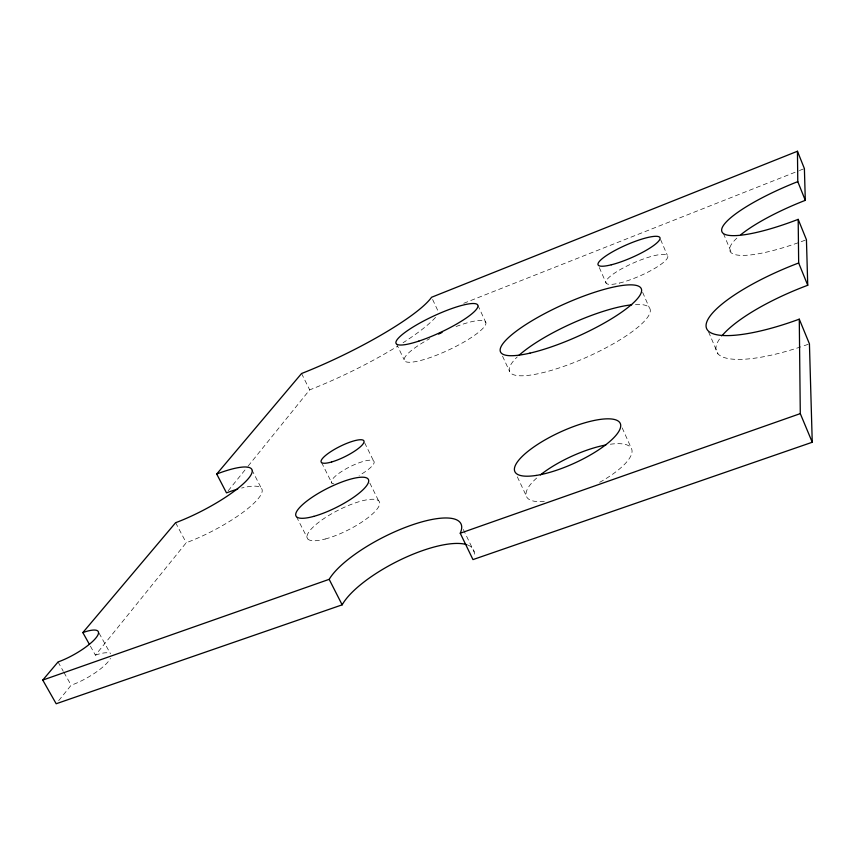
<?xml version="1.0" encoding="UTF-8"?>
<svg xmlns="http://www.w3.org/2000/svg" width="855" height="855" viewBox="0 0 855 855"><rect width="100%" height="100%" fill="white"/><g stroke="black" fill="none" stroke-linecap="round" stroke-linejoin="round"><path stroke-width="0.64" stroke-dasharray="4.28 3.21" d="M58.685 700.662L71.147 685.218A31.678 8.507 -29.8 0 0 110.445 658.382M90.384 646.145L95.418 655.176L186.23 542.733A61.977 14.482 -27.6 0 0 254.598 502.569A61.977 14.482 -27.6 0 0 241.623 488.045M228.157 490.813L247.287 467.129M248.121 466.093L309.681 389.869A112.069 20.937 -25.8 0 0 397.404 346.318M463.763 303.29L798.196 171.032M799.436 170.54L804.395 168.585M58.044 661.962L63.291 671.271M63.943 672.425L71.147 685.218M99.073 633.149L110.477 653.744M175.606 522.715L186.23 542.733M251.915 469.887L261.256 488.109M296.471 516.73L307.832 539.013M321.598 462.576L331.9 483.15M301.559 373.517L309.681 389.869M369.83 483.086L378.498 500.603M364.625 442.762L374.191 462.202M463.325 529.491L474.194 552.031M396.517 343.849L404.126 359.741M517.339 476.855L526.263 495.868M432.63 299.528L438.465 311.957M502.526 356.15L509.484 371.188M477.87 305.31L485.811 322.474M622.205 427.917L631.353 448.33M599.302 267.572L606.174 283.187M642.639 292.346L649.266 307.576M660.605 239.592L667.327 255.303M708.603 331.975L717.986 353.981M723.458 233.597L731.538 252.952M95.418 655.176A31.678 8.507 -29.8 0 1 109.536 653.252M435.558 317.376A112.069 20.937 -25.8 0 1 403.068 342.748M805.196 240.18A83.117 18.511 -22.2 0 1 737.822 237.252M808.189 344.287A100.997 27.649 -21.8 0 1 802.001 346.457M800.761 346.874A100.997 27.649 -21.8 0 1 721.492 336.378M468.08 545.169A74.684 24.186 -27 0 1 473.905 556.861M456.078 326.546A44.973 9.341 -25.2 0 1 479.27 331.729A44.973 9.341 -25.2 0 1 413.446 361.954A44.973 9.341 -25.2 0 1 429.68 338.676M635.468 304.508A76.886 18.436 -24.2 0 1 630.584 332.83A76.886 18.436 -24.2 0 1 538.522 373.646A76.886 18.436 -24.2 0 1 517.275 356.909M610.331 444.237A57.713 17.955 -24.5 0 1 631.706 453.631A57.713 17.955 -24.5 0 1 599.654 482.338M544.314 501.468A57.713 17.955 -24.5 0 1 537.774 477.079M333.899 483.855A23.758 5.985 -26.5 0 1 343.806 470.122A23.758 5.985 -26.5 0 1 372.769 460.471A23.758 5.985 -26.5 0 1 359.121 475.444M325.221 539.013A40.42 11.072 -26.9 0 0 379.738 503.2A40.42 11.072 -26.9 0 0 325.124 517.767A40.42 11.072 -26.9 0 0 325.221 539.013M619.33 283.091A33.698 7.235 -23.6 0 0 667.766 257.173A33.698 7.235 -23.6 0 0 623.455 267.807A33.698 7.235 -23.6 0 0 619.33 283.091"/><path stroke-width="1.28" d="M466.99 544.763A74.684 24.186 -27 0 0 400.61 559.726A74.684 24.186 -27 0 0 342.16 604.838L56.184 703.751L42.75 680.088L58.044 661.962A31.806 8.09 -29.5 0 0 95.632 638.3A31.806 8.09 -29.5 0 0 82.85 632.582L175.606 522.715A62.18 13.766 -27.5 0 0 248.281 478.693A62.18 13.766 -27.5 0 0 216.71 474.023L301.559 373.517A112.358 19.857 -25.7 0 0 431.561 297.273L797.448 151.25L804.395 168.585L805.303 200.337A83.117 18.511 -22.2 0 0 740.975 234.58M42.75 680.088L329.175 579.337A75.005 23.032 -26.9 0 1 410.795 525.387A75.005 23.032 -26.9 0 1 460.236 533.231L800.291 413.617L799.275 319.161A101.382 26.291 -22 0 1 706.059 325.808A101.382 26.291 -22 0 1 798.666 262.987L798.185 219.35A83.384 17.581 -22.3 0 1 721.641 230.284A83.384 17.581 -22.3 0 1 797.779 181.634L797.448 151.25M799.275 319.161L809.429 343.849L812.25 442.249L472.975 559.598L460.236 533.231M82.85 632.582L89.134 643.879M216.71 474.023L226.489 492.875A61.977 14.482 -27.6 0 1 237.69 489.113M329.175 579.337L342.16 604.838M800.291 413.617L812.25 442.249M798.666 262.987L807.74 285.271A100.997 27.649 -21.8 0 0 722.251 335.459M798.185 219.35L806.436 239.71L807.74 285.271M797.779 181.634L805.303 200.337M438.583 334.081A44.973 9.341 -25.2 0 1 442.046 332.445M519.028 355.285A76.886 18.436 -24.2 0 1 631.706 304.818M540.424 474.888A57.713 17.955 -24.5 0 1 605.81 444.974M418.822 341.113A45.091 8.86 -25.1 0 0 477.87 305.31A45.091 8.86 -25.1 0 0 414.194 326.321A45.091 8.86 -25.1 0 0 418.822 341.113M529.961 353.126A77.132 17.506 -24.2 0 0 641.303 292.378A77.132 17.506 -24.2 0 0 541.418 315.356A77.132 17.506 -24.2 0 0 529.961 353.126M313.764 516.377A40.57 10.527 -26.8 0 0 368.708 480.884A40.57 10.527 -26.8 0 0 314.116 495.964A40.57 10.527 -26.8 0 0 313.764 516.377M536.181 475.433A57.958 17.089 -24.6 0 0 620.409 427.853A57.958 17.089 -24.6 0 0 545.982 439.352A57.958 17.089 -24.6 0 0 536.181 475.433M331.644 461.967A23.844 5.686 -26.4 0 0 364.059 441.618A23.844 5.686 -26.4 0 0 331.964 450.895A23.844 5.686 -26.4 0 0 331.644 461.967M611.325 264.793A33.794 6.872 -23.7 0 0 659.964 238.962A33.794 6.872 -23.7 0 0 615.707 250.066A33.794 6.872 -23.7 0 0 611.325 264.793"/></g></svg>
